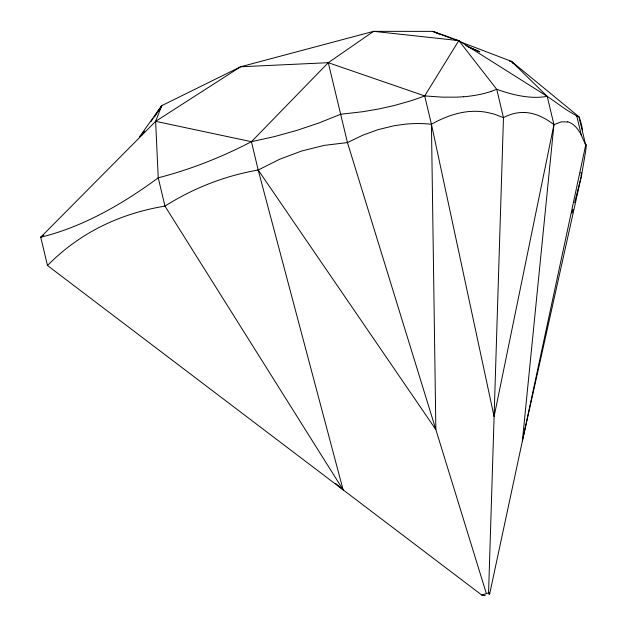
<?xml version="1.0" encoding="UTF-8"?>
<svg xmlns="http://www.w3.org/2000/svg" width="627" height="627" viewBox="0 0 627 627"><rect width="100%" height="100%" fill="white"/><g stroke="black" fill="none" stroke-linecap="round" stroke-linejoin="round"><path stroke-width="0.94" d="M459.364 41.484L511.444 61.352L578.948 116.747L585.696 145.072L489.789 593.322L488.574 592.915L503.473 117.641L496.725 89.316L458.815 40.598L432.865 31.381L373.606 31.35L240.596 66.775L161.805 105.61L139.562 136.733M509.516 61.203L511.444 61.352L547.191 96.331L553.939 124.655L522.354 441.11L581.605 175.137L585.626 151.295A142.102 3.025 -78.1 0 0 585.689 145.088L580.547 133.527M489.091 594.341L489.507 592.35M567.694 121.944L561.408 121.865L553.939 124.655L494.1 416.587L431.439 124.248L424.691 95.923L458.815 40.598L547.191 96.331L566.314 109.717L576.769 116.026A180.231 7.093 38.7 0 0 578.07 116.559L578.948 116.747A190.122 43.874 43.2 0 1 582.428 129.922M572.036 213.133L572.992 209.332M574.669 202.678L581.605 175.137L580.931 172.3M485.306 595.572L481.842 595.101L47.48 265.519L40.731 237.194L155.637 121.332L161.805 105.61L154.234 116.794M159.47 109.89L161.805 105.61L154.375 116.967M489.217 594.286L489.789 593.322M141.796 135.173L144.5 131.176M150.989 121.591L153.153 118.393M43.851 234.874L40.731 237.194C58.452 232.946 75.553 226.402 91.965 218.525A330.75 144.884 -51.4 0 0 158.223 177.809C182.347 171.61 205.86 163.153 228.526 152.863A293.695 150.927 -38.5 0 0 251.435 141.694L328.282 62.692L373.606 31.35L458.815 40.598M47.48 265.519C61.344 251.388 77.286 239.318 94.661 229.827A337.914 247.743 40.2 0 1 164.964 206.103C186.305 192.622 209.575 182.183 233.91 175.466A281.358 238.197 31.2 0 1 258.183 170.019L279.666 159.25L301.759 150.974L324.378 145.362L347.452 142.572L362.649 135.252L378.152 129.624L393.913 125.776L404.54 124.248A125.941 118.816 -23.8 0 1 431.439 124.248C442.458 118.048 454.473 113.268 467.099 111.755A84.943 72.434 -63.8 0 1 487.602 112.507L494.429 114.192L503.473 117.641M335.672 483.495L343.118 489.836L164.972 206.118L158.223 177.794L155.637 121.332L240.596 66.775L328.282 62.692L424.691 95.923L442.168 97.138L456.566 97.138A106.135 50.787 11.3 0 0 463.518 96.738M481.842 595.101L488.574 592.915M491.074 91.424L496.725 89.316A107.107 30.449 31.3 0 0 517.048 95.186C526.915 97.295 537.206 98.173 547.191 96.331M155.637 121.332L251.435 141.694L274.289 136.631L296.853 130.392L319.025 122.947L340.704 114.247L362.688 111.724L378.81 108.965L394.563 105.43L409.878 101.088A148.199 77.92 -9.8 0 0 424.691 95.923M580.735 175.184L581.605 175.137M524.376 112.476C535.317 112.829 545.443 118.08 553.939 124.655M452.051 38.702L432.865 31.381L439.072 34.085M453.885 39.399L456.621 40.441M467.452 46.476L479.867 51.892L465.775 45.559M511.444 61.352L513.192 63.711M251.435 141.694L258.183 170.019L435.859 429.62L431.439 124.248M486.27 593.283L347.452 142.572L328.282 62.692M258.183 170.019L343.118 489.836M576.769 116.026L581.253 134.797M491.059 91.417A101.025 48.342 11.3 0 1 463.533 96.762M503.473 117.594A94.528 56.485 -77.6 0 1 524.376 112.515M567.725 121.803A129.319 42.417 -80.1 0 1 580.508 133.645"/></g></svg>
